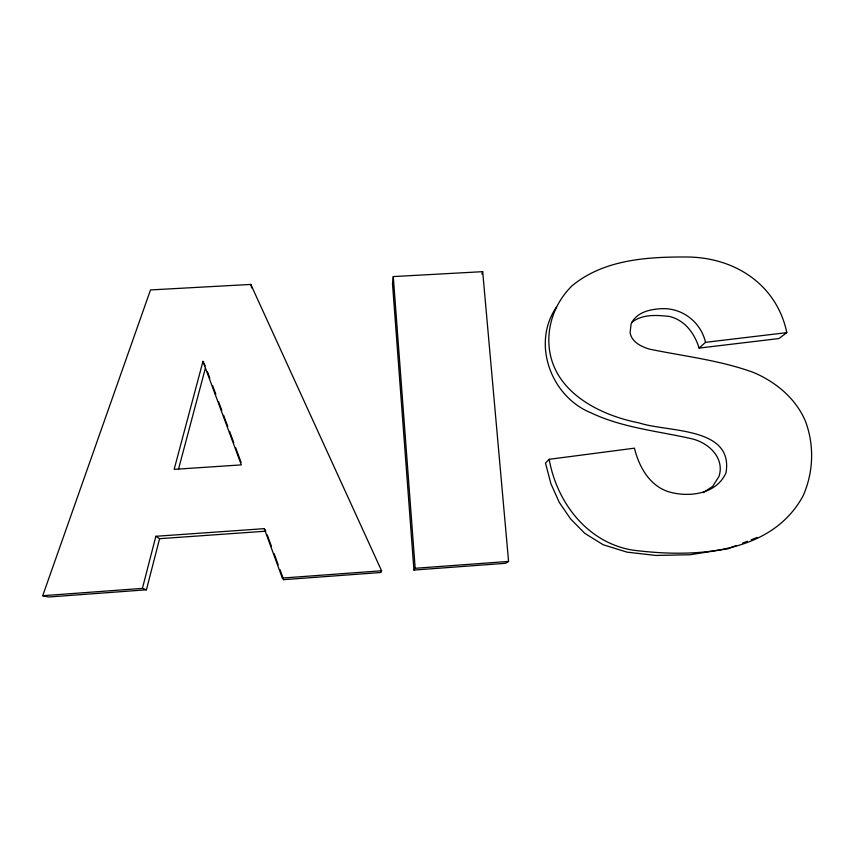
<?xml version="1.0" encoding="UTF-8"?>
<svg xmlns="http://www.w3.org/2000/svg" width="854" height="854" viewBox="0 0 854 854"><rect width="100%" height="100%" fill="white"/><g stroke="black" fill="none" stroke-linecap="round" stroke-linejoin="round"><path stroke-width="1.28" d="M393.278 276.579L392.488 283.581L413.934 570.066L505.579 563.298L508.578 561.42L482.691 271.668L393.278 276.579L415.172 568.294L413.934 570.066M264.249 528.658L282.354 578.073L283.645 579.674L380.969 572.49L381.578 570.771L250.798 284.425L150.517 289.933L42.7 595.729L142.404 588.385L155.866 536.291L264.249 528.658L265.882 531.188L159.591 538.693L155.866 536.291M42.7 595.729L48.689 596.999L146.418 589.794L159.591 538.693M202.964 361.37L174.152 469.348L241.33 464.886L202.964 361.37L205.152 365.843M178.518 469.156L205.366 368.234M481.891 274.017L482.691 271.668M556.456 307.12C531.369 343.543 550.969 396.63 591 412.834C622.491 427.801 657.559 431.014 691.174 438.636C708.137 442.361 724.982 457.605 719.036 476.329L712.61 486.47L703.184 492.651M632.045 322.193C642.624 313.973 656.737 315.083 669.28 316.418C684.844 320.047 694.622 333.487 699.095 348.09L778.955 338.547L786.822 332.633C776.649 284.158 734.205 257.054 686.392 257.001C646.905 256.819 603.693 259.573 571.988 285.834C556.146 301.494 547.435 323.047 549.005 345.368C552.335 391.431 599.017 415.193 639.336 422.954C667.561 432.412 733.928 426.477 725.985 472.86C716.357 494.562 688.1 497.861 667.679 491.477C649.029 484.933 638.899 466.38 634.437 448.179L549.186 459.313L545.482 463.071L550.905 483.727L559.263 502.365L570.568 518.922L584.809 533.366L603.191 544.756L626.911 552.122L655.872 555.452L690.011 554.748L727.736 548.855L736.383 545.514M699.095 348.09L705.532 342.326L786.822 332.633M742.553 543.133L747.496 541.222M751.2 539.792L757.37 537.412M282.354 578.073L381.578 570.771M415.172 568.294L508.578 561.42M142.404 588.385L146.418 589.794M705.532 342.326C700.504 320.869 680.35 306.351 658.381 308.924C647.642 309.778 635.792 313.333 631.085 324.018L630.092 332.612C631.661 342.038 640.81 346.329 648.976 349.019C684.139 356.342 720.093 360.164 753.986 372.654C776.243 382.314 795.714 398.444 805.397 421.129C814.481 445.297 813.542 472.123 803.155 495.726C770.82 555.591 691.623 557.705 632.206 550.04C587.2 542.386 556.829 502.462 549.186 459.313M207.543 371.917L209.838 378.108M212.593 385.549L215.816 394.228M218.571 401.668L221.784 410.336M223.62 415.3L227.762 426.456M229.598 431.409L233.74 442.564M235.576 447.528L241.084 462.398M267.249 534.914L271.348 546.101M274.081 553.563L278.18 564.75M280.005 569.725L283.645 579.674M250.798 284.425L251.706 287.883"/></g></svg>
